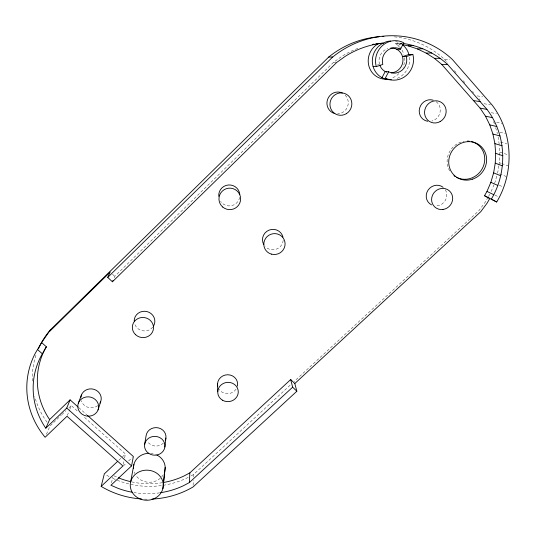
<?xml version="1.0" encoding="UTF-8"?>
<svg xmlns="http://www.w3.org/2000/svg" width="536" height="536" viewBox="0 0 536 536"><rect width="100%" height="100%" fill="white"/><g stroke="black" fill="none" stroke-linecap="round" stroke-linejoin="round"><path stroke-width="0.4" stroke-dasharray="2.68 2.01" d="M193.127 485.294L193.322 480.31M193.449 476.986L193.543 474.494L290.505 384.841M498.989 165.088L499.686 156.211M499.72 155.4L499.364 145.725M498.855 165.885L497.643 173.095L506.085 176.458M123.253 464.37L123.93 461.174M124.607 457.985L125.451 453.992L83.114 416.137M111.481 482.815L112.794 477.107M494.661 183.245L496.952 175.44M67.328 415.494L69.459 410.147M69.76 409.383L71.281 405.558L77.512 411.125M491.137 191.479L494.018 184.739M114.161 277.728L114.744 276.375L333.62 62.243L341.693 56.448A86.443 82.892 -59 0 1 358.919 48.019M46.431 434.267L50.016 425.993L61.245 415.206M398.255 46.572L400.044 43.121L402.168 43.362M488.062 197.215L485.221 202.159L478.916 210.648L294.19 381.438M488.464 196.511L490.494 192.98M61.834 414.643L65.968 410.67M68.923 407.829L71.281 405.558M118.811 460.236L121.833 457.396M122.436 456.833L125.451 453.992M123.267 465.998L126.235 463.211M128.607 460.98L132.171 457.637M377.344 65.03L378.771 64.555M401.129 48.749A19.001 18.07 -69.4 0 0 395.22 43.51L400.044 43.121M395.22 43.51L398.67 43.898L402.764 43.584M394.409 36.863A92.326 88.561 -59.2 0 1 444.525 59.389L449.972 59.416M333.62 62.243L336.843 62.343M477.174 95.904L482.728 96.681M484.035 103.736L490.527 104.808M491.251 112.681L496.557 113.706M398.67 43.898L401.062 44.388M496.644 122.262L502.024 123.461M500.048 132.238L505.468 133.618M500.604 142.147L506.828 143.936M499.867 152.164L507.646 154.676M499.391 162.683L500.939 163.239M501.716 163.52L507.907 165.751M113.927 475.807L116.955 477.12M499.204 185.235L502.232 186.561M494.963 195.117L498.688 196.906M78.772 407.628L86.832 414.851M112.473 274.218L114.744 276.375M444.525 59.389L447.821 63.154M454.414 70.685L456.062 72.568M463.198 80.728L464.846 82.611M472.538 91.395L473.636 92.654M479.01 98.791L480.062 99.998M493.576 121.578L494.353 123.856M495.653 127.648L497.435 133.812M498.078 136.968L499.304 144.914M436.17 101.666A10.975 10.385 -59.7 0 1 440.016 112.506A10.975 10.385 -59.7 0 1 431.815 121.069M283.209 240.342A10.412 10.184 -20.4 0 1 265.387 246.754M345.197 95.08A10.988 10.633 -68.3 0 1 347.462 106.939A10.988 10.633 -68.3 0 1 337.593 113.887M236.001 389.23A10.043 9.447 -6 0 1 219.097 389.377M163.406 443.058A9.99 9.226 0.9 0 1 147.192 441.148M402 50.096A19.001 18.07 -69.4 0 1 403.883 54.558M404.479 57.774A19.001 18.07 -69.4 0 1 402.985 67.456M398.905 73.579A19.001 18.07 -69.4 0 1 391.434 78.283M162.415 482.695A76.983 71.536 2.4 0 1 131.662 481.891M239.679 197.355A10.566 10.492 1.3 0 1 220.611 201.422M445.329 189.764A10.599 10.03 -47.5 0 1 445.161 200.672A10.599 10.03 -47.5 0 1 435.359 205.898M97.706 405.652A10.204 9.454 8.5 0 1 81.258 400.734M152.78 327.134A10.345 9.842 8.2 0 1 142.63 330.772A10.345 9.842 8.2 0 1 134.576 323.67M163.299 474.668A15.852 14.505 0.6 0 1 160.887 477.723M160.304 478.259A15.852 14.505 0.6 0 1 135.91 475.459M134.757 473.435A15.852 14.505 0.6 0 1 134.188 472.015M150.502 453.295A15.852 14.505 0.6 0 1 155.353 454.354M395.494 41.419A19.504 18.526 -69 0 1 401.43 43.959M409.464 57.278A19.504 18.526 -69 0 1 396.111 78.792M449.717 170.917A19.571 18.371 -52.3 0 1 464.183 141.29M159.674 492.839A78.826 73.07 2.2 0 1 133.94 492.564M193.543 474.494A82.484 76.708 2.4 0 1 190.87 476.008M188.129 477.422A82.484 76.708 2.4 0 1 111.16 477.589M109.069 476.538A82.484 76.708 2.4 0 1 104.996 474.266M147.192 499.183A85.023 78.812 2.2 0 1 143.956 499.11M47.061 422.207A82.758 77.278 7.3 0 1 34.766 396.593M32.388 381.062A82.758 77.278 7.3 0 1 36.401 353.921M379.488 64.32A12.536 11.906 -69 0 1 387.682 48.575"/><path stroke-width="0.8" d="M152.036 499.076A85.023 78.812 2.2 0 0 193.067 486.956L296.844 391.253L294.813 383.521L480.765 211.693L487.11 203.144L489.77 198.534L484.511 195.72L486.969 191.432L490.849 182.347L493.623 172.88L495.237 163.172L495.673 153.363L494.902 143.608L492.932 134.06L489.777 124.875L485.482 116.185L480.115 108.145L441.711 64.387L434.354 58.324L426.194 53.124L417.45 48.95L408.231 45.855L402.657 44.716M38.438 348.755A82.758 77.278 7.3 0 1 50.438 329.834L328.715 57.051L332.702 57.01A95.354 91.341 -58.5 0 1 452.31 59.422L492.149 105.076C513.247 132.546 514.46 172.565 496.698 201.998L491.318 199.124C507.726 171.855 506.553 134.804 486.976 109.411L447.687 64.541C435.493 53.319 419.963 45.969 403.581 43.523M160.499 492.711A78.826 73.07 2.2 0 0 183.332 485.77L189.375 482.568L189.831 472.893L290.7 379.535L294.813 383.521M162.87 488.678A16.536 15.048 0.3 0 0 142.033 470.782A16.536 15.048 0.3 0 0 135.441 496.142A16.536 15.048 0.3 0 0 162.87 488.678L164.766 471.137M163.306 484.779L165.189 467.379M164.887 446.997A10.224 9.42 0.7 0 0 150.804 437.088A10.224 9.42 0.7 0 0 148.552 453.268A10.224 9.42 0.7 0 0 164.887 446.997L165.919 438.033M144.599 444.619L146.1 435.688A9.99 9.226 0.9 0 1 158.535 427.922A9.99 9.226 0.9 0 1 165.249 440.358M130.663 481.837L133.886 464.498M132.298 492.276A78.826 73.07 2.2 0 1 117.88 488.269L110.919 485.261L131.568 465.898L133.357 456.518L87.455 415.407M141.537 498.976A85.023 78.812 2.2 0 1 101.163 486.393L104.326 473.871L117.605 461.375M98.068 409.906A10.452 9.661 8.3 0 0 86.276 396.955A10.452 9.661 8.3 0 0 80.299 412.646A10.452 9.661 8.3 0 0 98.068 409.906L100.674 401.672M78.35 403.146L81.425 395.045M50.438 329.834L41.62 342.584L46.384 346.812L40.977 356.232A79.047 73.593 7 0 0 45.058 427.152L45.821 428.177L66.739 408.063L70.089 399.856L78.149 407.079M49.352 331.69L110.195 272.06L107.729 277.373L112.399 281.789L112.982 280.435M45.821 428.177L49.647 419.527L70.089 399.856M406.308 56.575A12.784 12.134 -68.7 0 1 402.154 70.122A12.784 12.134 -68.7 0 1 388.647 71.797L385.377 78.048A19.892 18.881 -68.7 0 0 406.362 75.435A19.892 18.881 -68.7 0 0 412.847 54.384L408.914 54.464L402.536 56.608L406.308 56.575L412.847 54.384M376.285 66.618L382.811 64.434A12.784 12.134 -68.7 0 1 386.932 50.813A12.784 12.134 -68.7 0 1 400.499 49.158L403.816 42.826A19.892 18.881 -68.7 0 0 382.684 45.399A19.892 18.881 -68.7 0 0 376.285 66.618L373.063 66.457M381.987 77.666L385.217 71.536L388.647 71.797M101.163 486.393L122.912 465.965L67.027 416.264L45.124 437.276A85.338 79.449 7.1 0 1 35.195 353.438L41.62 342.584M46.384 346.812L44.997 349.13A77.177 72.018 7.3 0 0 48.903 418.522L49.647 419.527M107.729 277.373L332.702 57.01M112.399 281.789L336.843 62.343L345.13 56.401A88.648 84.916 -58.5 0 1 383.468 43.094L385.793 41.942A19.504 18.526 -69 0 1 390.63 41.011M189.375 482.568L292.636 387.18L290.7 379.535M189.831 472.893L183.922 476.028A76.983 71.536 2.4 0 1 163.212 482.561M378.356 43.818L376.955 44.495A19.001 18.07 -69.4 0 0 368.922 66.183A19.001 18.07 -69.4 0 0 386.764 79.181M383.468 43.094L381.31 44.133A19.504 18.526 -69 0 0 373.043 66.384A19.504 18.526 -69 0 0 391.32 79.717M379.796 43.416L382.731 43.161M408.231 45.855L413.383 45.533M396.828 49.332L400.499 49.158M417.45 48.95L422.83 48.709M426.194 53.124L431.795 52.99M434.354 58.324L440.15 58.324M441.711 64.387L447.687 64.541M473.482 100.587L480.189 101.666M480.115 108.145L486.976 109.411M485.482 116.185L492.47 117.652M489.777 124.875L496.852 126.55M492.932 134.06L500.061 135.97M494.902 143.608L502.065 145.752M495.673 153.363L502.835 155.742M495.237 163.172L502.373 165.785M493.623 172.88L500.691 175.734M118.463 477.777L119.977 478.434A76.983 71.536 2.4 0 0 130.864 481.71M490.849 182.347L497.83 185.429M486.969 191.432L493.844 194.729M484.511 195.72L496.698 201.998M37.513 349.546L42.398 353.861M66.739 408.063L131.568 465.898M292.636 387.18L296.844 391.253M217.542 383.903L217.737 391.689M334.833 113.578A10.988 10.633 -68.3 0 1 327.623 99.301A10.988 10.633 -68.3 0 1 342.37 93.05M427.715 121.277A10.975 10.385 -59.7 0 1 419.567 108.279A10.975 10.385 -59.7 0 1 433.142 100.152M263.779 244.637A10.412 10.184 -20.4 0 1 269.106 230.105A10.412 10.184 -20.4 0 1 282.961 237.033M217.77 386.362A10.043 9.447 -6 0 1 227.606 374.751A10.043 9.447 -6 0 1 237.354 386.195M372.52 44.388A86.443 82.892 -59 0 1 374.155 44.113M375.783 43.872A86.443 82.892 -59 0 1 377.424 43.657M218.755 196.31A10.566 10.492 1.3 0 1 228.436 184.98A10.566 10.492 1.3 0 1 239.827 194.622M431.547 204.899A10.599 10.03 -47.5 0 1 428.023 190.193A10.599 10.03 -47.5 0 1 443.158 187.319M80.889 397.457A10.204 9.454 8.5 0 1 93.981 389.33A10.204 9.454 8.5 0 1 99.944 403.159M134.181 321.118A10.345 9.842 8.2 0 1 147.065 311.597A10.345 9.842 8.2 0 1 153.517 326.069M156.854 455.004A15.852 14.505 0.6 0 1 164.297 472.591M133.498 468.276A15.852 14.505 0.6 0 1 148.834 453.262M402.101 44.434A19.504 18.526 -69 0 1 408.914 54.464M471.519 141.611A19.571 18.371 -52.3 0 1 483.197 166.696A19.571 18.371 -52.3 0 1 456.652 177.389M455.272 176.599A19.571 18.371 -52.3 0 1 453.952 175.674M467.472 141.069A19.571 18.371 -52.3 0 1 469.121 141.176M328.715 57.051A92.326 88.561 -59.2 0 1 379.039 36.743M382.289 36.548A92.326 88.561 -59.2 0 1 383.91 36.495M390.784 47.979A12.536 11.906 -69 0 1 402.985 59.764A12.536 11.906 -69 0 1 391.226 72.863M386.637 72.172A12.536 11.906 -69 0 1 379.729 65.077M346.323 113.706A11.269 10.901 -67.7 0 0 346.417 94.276A11.269 10.901 -67.7 0 0 329.942 104.306A11.269 10.901 -67.7 0 0 346.323 113.706M440.11 121.605A11.263 10.64 -59.3 0 0 441.376 102.376A11.263 10.64 -59.3 0 0 424.572 111.689A11.263 10.64 -59.3 0 0 440.11 121.605M271.437 254.138A10.666 10.425 -20.2 0 0 284.79 241.461A10.666 10.425 -20.2 0 0 267.116 236.604A10.666 10.425 -20.2 0 0 271.437 254.138M222.427 400.171A10.284 9.655 -6.1 0 0 238.265 392.345A10.284 9.655 -6.1 0 0 223.318 383.454A10.284 9.655 -6.1 0 0 222.427 400.171M135.521 334.638A10.599 10.063 7.9 0 0 153.182 330.183A10.599 10.063 7.9 0 0 140.084 317.794A10.599 10.063 7.9 0 0 135.521 334.638M472.598 179.138A19.705 18.485 -52.2 0 0 481.067 146.442A19.705 18.485 -52.2 0 0 449.362 157.075A19.705 18.485 -52.2 0 0 472.598 179.138M222.748 207.057A10.834 10.747 -0.1 0 0 240.443 200.853A10.834 10.747 -0.1 0 0 226.179 188.759A10.834 10.747 -0.1 0 0 222.748 207.057M442.991 209.469A10.867 10.258 -47.1 0 0 450.823 192.478A10.867 10.258 -47.1 0 0 432.612 194.99A10.867 10.258 -47.1 0 0 442.991 209.469"/></g></svg>
